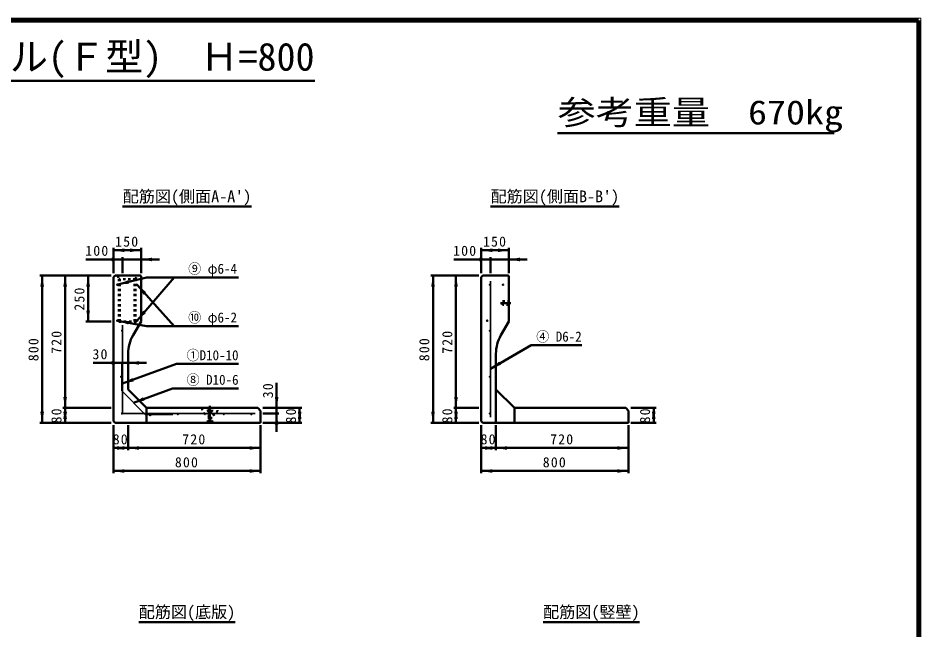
# Model space of a CAD drawing. Units: millimetres, scale not verified, with parts at other scales. Extents: x 100 to 4105, y 100 to 2870.
# Drawn here: x 2141 to 4105, y 1539 to 2870 of the extents above; entities that cross this region are included whole.
import ezdxf
from ezdxf.enums import TextEntityAlignment as Align

# ---------------------------------------------------------------- set-up
doc = ezdxf.new("R2010")
doc.units = ezdxf.units.MM
doc.header["$LTSCALE"] = 5
doc.linetypes.add('USER2', pattern=[13.4, 10, -1.2, 1, -1.2])
doc.linetypes.add('USER3', pattern=[2.2, 1, -1.2])
doc.layers.add('V-nasSTD', color=7, linetype='Continuous', lineweight=50)
doc.styles.add('ＭＳ ゴシック', font='')
doc.styles.get('ＭＳ ゴシック').set_extended_font_data('MS Gothic')

msp = doc.modelspace()

# ---------------------------------------------------------------- hatches: boundary and pattern name
at = {"layer": 'V-nasSTD'}
for points in [[(2372.875, 2364.987), (2372.875, 2360.987), (2348.875, 2364.987), (2372.875, 2368.987)], [(2384.875, 2364.987), (2384.875, 2368.987), (2408.875, 2364.987), (2384.875, 2360.987)], [(3172.875, 2364.987), (3172.875, 2360.987), (3148.875, 2364.987), (3172.875, 2368.987)], [(3184.875, 2364.987), (3184.875, 2368.987), (3208.875, 2364.987), (3184.875, 2360.987)], [(2344.875, 2344.987), (2344.875, 2348.987), (2368.875, 2344.987), (2344.875, 2340.987)], [(2432.875, 2344.987), (2432.875, 2340.987), (2408.875, 2344.987), (2432.875, 2348.987)], [(3144.875, 2344.987), (3144.875, 2348.987), (3168.875, 2344.987), (3144.875, 2340.987)], [(3232.875, 2344.987), (3232.875, 2340.987), (3208.875, 2344.987), (3232.875, 2348.987)], [(2193.875, 2285.987), (2189.875, 2285.987), (2193.875, 2309.987), (2197.875, 2285.987)], [(2243.875, 2285.987), (2239.875, 2285.987), (2243.875, 2309.987), (2247.875, 2285.987)], [(2293.875, 2285.987), (2289.875, 2285.987), (2293.875, 2309.987), (2297.875, 2285.987)], [(2381.915, 2296.129), (2382.89, 2292.249), (2358.639, 2290.28), (2380.94, 2300.008)], [(3043.875, 2285.987), (3039.875, 2285.987), (3043.875, 2309.987), (3047.875, 2285.987)], [(3093.875, 2285.987), (3089.875, 2285.987), (3093.875, 2309.987), (3097.875, 2285.987)], [(2417.118, 2271.243), (2414.143, 2268.57), (2401.077, 2289.095), (2420.094, 2273.917)], [(2293.875, 2233.987), (2297.875, 2233.987), (2293.875, 2209.987), (2289.875, 2233.987)], [(2419.742, 2228.481), (2401.058, 2212.897), (2413.678, 2233.699), (2416.71, 2231.09)], [(2382.239, 2207.32), (2381.498, 2203.39), (2358.654, 2211.765), (2382.98, 2211.251)], [(2344.875, 2120.054), (2344.875, 2124.054), (2368.875, 2120.054), (2344.875, 2116.054)], [(2404.875, 2120.054), (2404.875, 2116.054), (2380.875, 2120.054), (2404.875, 2124.054)], [(3189.659, 2119.388), (3191.659, 2115.924), (3168.875, 2107.388), (3187.659, 2122.852)], [(2391.428, 2083.41), (2392.796, 2079.651), (2368.875, 2075.201), (2390.059, 2087.169)], [(2243.875, 2045.987), (2247.875, 2045.987), (2243.875, 2021.987), (2239.875, 2045.987)], [(2414.942, 2041.711), (2416.31, 2037.952), (2392.39, 2033.502), (2413.574, 2045.469)], [(2703.875, 2045.987), (2707.875, 2045.987), (2703.875, 2021.987), (2699.875, 2045.987)], [(3093.875, 2045.987), (3097.875, 2045.987), (3093.875, 2021.987), (3089.875, 2045.987)], [(2193.875, 2013.987), (2197.875, 2013.987), (2193.875, 1989.987), (2189.875, 2013.987)], [(2243.875, 1997.987), (2239.875, 1997.987), (2243.875, 2021.987), (2247.875, 1997.987)], [(2243.875, 2013.987), (2247.875, 2013.987), (2243.875, 1989.987), (2239.875, 2013.987)], [(2703.875, 1985.987), (2699.875, 1985.987), (2703.875, 2009.987), (2707.875, 1985.987)], [(2753.875, 1997.987), (2749.875, 1997.987), (2753.875, 2021.987), (2757.875, 1997.987)], [(2753.875, 2013.987), (2757.875, 2013.987), (2753.875, 1989.987), (2749.875, 2013.987)], [(3043.875, 2013.987), (3047.875, 2013.987), (3043.875, 1989.987), (3039.875, 2013.987)], [(3093.875, 1997.987), (3089.875, 1997.987), (3093.875, 2021.987), (3097.875, 1997.987)], [(3093.875, 2013.987), (3097.875, 2013.987), (3093.875, 1989.987), (3089.875, 2013.987)], [(3523.875, 1997.987), (3519.875, 1997.987), (3523.875, 2021.987), (3527.875, 1997.987)], [(3523.875, 2013.987), (3527.875, 2013.987), (3523.875, 1989.987), (3519.875, 2013.987)], [(2372.875, 1934.987), (2372.875, 1930.987), (2348.875, 1934.987), (2372.875, 1938.987)], [(2356.875, 1934.987), (2356.875, 1938.987), (2380.875, 1934.987), (2356.875, 1930.987)], [(2404.875, 1934.987), (2404.875, 1930.987), (2380.875, 1934.987), (2404.875, 1938.987)], [(2644.875, 1934.987), (2644.875, 1938.987), (2668.875, 1934.987), (2644.875, 1930.987)], [(3172.875, 1934.987), (3172.875, 1930.987), (3148.875, 1934.987), (3172.875, 1938.987)], [(3156.875, 1934.987), (3156.875, 1938.987), (3180.875, 1934.987), (3156.875, 1930.987)], [(3204.875, 1934.987), (3204.875, 1930.987), (3180.875, 1934.987), (3204.875, 1938.987)], [(3444.875, 1934.987), (3444.875, 1938.987), (3468.875, 1934.987), (3444.875, 1930.987)], [(2372.875, 1884.987), (2372.875, 1880.987), (2348.875, 1884.987), (2372.875, 1888.987)], [(2644.875, 1884.987), (2644.875, 1888.987), (2668.875, 1884.987), (2644.875, 1880.987)], [(3172.875, 1884.987), (3172.875, 1880.987), (3148.875, 1884.987), (3172.875, 1888.987)], [(3444.875, 1884.987), (3444.875, 1888.987), (3468.875, 1884.987), (3444.875, 1880.987)]]:
    msp.add_hatch(color=256, dxfattribs=at).paths.add_polyline_path(points)

# ---------------------------------------------------------------- linework, layer by layer
at = {"layer": 'V-nasSTD', "lineweight": 100}
for p, q in [((4100, 2865), (105, 2865)), ((4100, 105), (4100, 2865))]:
    msp.add_line(p, q, dxfattribs=at)
at = {"layer": 'V-nasSTD'}
for p, q in [((1418.212, 2733.465), (2786.788, 2733.465)), ((3314.969, 2619.328), (3916.169, 2619.328)), ((2368.875, 2459.987), (2648.875, 2459.987)), ((3168.875, 2459.987), (3448.875, 2459.987)), ((2348.875, 2369.987), (2348.875, 2314.987)), ((2408.875, 2364.987), (2348.875, 2364.987)), ((2408.875, 2369.987), (2408.875, 2314.987)), ((3148.875, 2369.987), (3148.875, 2314.987)), ((3208.875, 2364.987), (3148.875, 2364.987)), ((3208.875, 2369.987), (3208.875, 2314.987)), ((2288.875, 2344.987), (2368.875, 2344.987)), ((2368.875, 2349.987), (2368.875, 2314.987)), ((2368.875, 2344.987), (2408.875, 2344.987)), ((2408.875, 2344.987), (2448.875, 2344.987)), ((3088.875, 2344.987), (3168.875, 2344.987)), ((3168.875, 2349.987), (3168.875, 2314.987)), ((3168.875, 2344.987), (3208.875, 2344.987)), ((3208.875, 2344.987), (3248.875, 2344.987)), ((2343.875, 2309.987), (2188.875, 2309.987)), ((2193.875, 2309.987), (2193.875, 1989.987)), ((2243.875, 2309.987), (2243.875, 2021.987)), ((2293.875, 2309.987), (2293.875, 2209.987)), ((2352.475, 2309.987), (2348.875, 2306.387)), ((2348.875, 2306.387), (2348.875, 1993.587)), ((2406.875, 2309.987), (2352.475, 2309.987)), ((2421.149, 2305.987), (2358.639, 2290.28)), ((2481.149, 2305.987), (2401.058, 2212.897)), ((2408.875, 2307.987), (2408.875, 2209.987)), ((2421.149, 2305.987), (2621.149, 2305.987)), ((3143.875, 2309.987), (3038.875, 2309.987)), ((3043.875, 2309.987), (3043.875, 1989.987)), ((3093.875, 2309.987), (3093.875, 2021.987)), ((3152.475, 2309.987), (3148.875, 2306.387)), ((3148.875, 2306.387), (3148.875, 1993.587)), ((3206.875, 2309.987), (3152.475, 2309.987)), ((3208.875, 2307.987), (3208.875, 2209.987)), ((2481.149, 2199.987), (2401.077, 2289.095)), ((2343.875, 2209.987), (2288.875, 2209.987)), ((2421.149, 2199.987), (2358.654, 2211.765)), ((2408.875, 2209.987), (2391.593, 2180.054)), ((2421.149, 2199.987), (2621.149, 2199.987)), ((3208.875, 2209.987), (3191.593, 2180.054)), ((3168.875, 2107.388), (3257.366, 2158.478)), ((3257.366, 2158.478), (3367.366, 2158.478)), ((2380.875, 2140.054), (2380.875, 2061.987)), ((3180.875, 2140.054), (3180.875, 1989.987)), ((2304.875, 2120.054), (2368.875, 2120.054)), ((2380.875, 2120.054), (2368.875, 2120.054)), ((2368.875, 2075.201), (2486.149, 2117.886)), ((2380.875, 2120.054), (2420.875, 2120.054)), ((2486.149, 2117.886), (2621.149, 2117.886)), ((2380.875, 2061.987), (2420.875, 2021.987)), ((2392.39, 2033.502), (2477.664, 2064.539)), ((2477.664, 2064.539), (2621.149, 2064.539)), ((2703.875, 2021.987), (2703.875, 2076.987)), ((3180.875, 2061.987), (3220.875, 2021.987)), ((2343.875, 2021.987), (2238.875, 2021.987)), ((2243.875, 2021.987), (2243.875, 1989.987)), ((2420.875, 2021.987), (2662.875, 2021.987)), ((2420.875, 1989.987), (2420.875, 2021.987)), ((2662.875, 2021.987), (2668.875, 2015.987)), ((2668.875, 1989.987), (2668.875, 2015.987)), ((2758.875, 2021.987), (2673.875, 2021.987)), ((2708.875, 2009.987), (2673.875, 2009.987)), ((2703.875, 2021.987), (2703.875, 2009.987)), ((2703.875, 2009.987), (2703.875, 1969.987)), ((2753.875, 2021.987), (2753.875, 1989.987)), ((3143.875, 2021.987), (3088.875, 2021.987)), ((3093.875, 2021.987), (3093.875, 1989.987)), ((3093.875, 2021.987), (3093.875, 1989.987)), ((3220.875, 2021.987), (3462.875, 2021.987)), ((3220.875, 1989.987), (3220.875, 2021.987)), ((3462.875, 2021.987), (3468.875, 2015.987)), ((3468.875, 1989.987), (3468.875, 2015.987)), ((3528.875, 2021.987), (3473.875, 2021.987)), ((3523.875, 2021.987), (3523.875, 1989.987)), ((2343.875, 1989.987), (2188.875, 1989.987)), ((2348.875, 1993.587), (2352.475, 1989.987)), ((2348.875, 1879.987), (2348.875, 1984.987)), ((2352.475, 1989.987), (2668.875, 1989.987)), ((2380.875, 1929.987), (2380.875, 1984.987)), ((2668.875, 1879.987), (2668.875, 1984.987)), ((2758.875, 1989.987), (2673.875, 1989.987)), ((3143.875, 1989.987), (3038.875, 1989.987)), ((3148.875, 1993.587), (3152.475, 1989.987)), ((3148.875, 1879.987), (3148.875, 1984.987)), ((3152.475, 1989.987), (3468.875, 1989.987)), ((3180.875, 1929.987), (3180.875, 1984.987)), ((3468.875, 1879.987), (3468.875, 1984.987)), ((3528.875, 1989.987), (3473.875, 1989.987)), ((2380.875, 1934.987), (2348.875, 1934.987)), ((2380.875, 1934.987), (2348.875, 1934.987)), ((2668.875, 1934.987), (2380.875, 1934.987)), ((3180.875, 1934.987), (3148.875, 1934.987)), ((3180.875, 1934.987), (3148.875, 1934.987)), ((3468.875, 1934.987), (3180.875, 1934.987)), ((2668.875, 1884.987), (2348.875, 1884.987)), ((3468.875, 1884.987), (3148.875, 1884.987)), ((2403.875, 1556.187), (2613.875, 1556.187)), ((3283.275, 1556.187), (3493.275, 1556.187))]:
    msp.add_line(p, q, dxfattribs=at)
at = {"layer": 'V-nasSTD', "linetype": 'USER3'}
for p, q in [((2357.875, 2309.987), (2360.875, 2301.987)), ((2360.875, 2209.987), (2360.875, 2301.987)), ((2396.875, 2301.987), (2360.875, 2301.987)), ((2362.875, 2209.987), (2362.875, 2301.987)), ((2394.875, 2209.987), (2394.875, 2301.987)), ((2396.875, 2301.987), (2399.875, 2309.987)), ((2396.875, 2209.987), (2396.875, 2301.987)), ((3208.875, 2234.987), (3208.875, 2264.987)), ((3194.875, 2245.987), (3194.875, 2253.987)), ((3194.875, 2253.987), (3208.875, 2253.987)), ((3208.875, 2245.987), (3194.875, 2245.987)), ((2398.875, 2209.987), (2358.875, 2209.987)), ((2358.875, 2209.187), (2358.875, 2209.987)), ((2398.875, 2209.187), (2358.875, 2209.187)), ((2398.875, 2209.187), (2398.875, 2209.987)), ((2553.875, 2017.987), (2563.875, 2017.987)), ((2553.875, 2017.987), (2553.875, 2015.187)), ((2553.875, 2015.187), (2556.075, 2013.987)), ((2553.875, 2015.187), (2563.875, 2015.187)), ((2556.075, 2013.987), (2556.075, 1993.987)), ((2556.075, 2013.987), (2561.675, 2013.987)), ((2561.675, 2013.987), (2563.875, 2015.187)), ((2561.675, 2013.987), (2561.675, 1993.987)), ((2563.875, 2017.987), (2563.875, 2015.187)), ((2551.875, 1991.987), (2556.075, 1993.987)), ((2551.875, 1991.987), (2551.875, 1990.787)), ((2551.875, 1991.987), (2565.875, 1991.987)), ((2551.875, 1990.787), (2565.875, 1990.787)), ((2556.075, 1993.987), (2561.675, 1993.987)), ((2561.675, 1993.987), (2565.875, 1991.987)), ((2565.875, 1991.987), (2565.875, 1990.787))]:
    msp.add_line(p, q, dxfattribs=at)
at = {"layer": 'V-nasSTD', "lineweight": 35}
for p, q in [((3168.875, 2297.987), (3168.875, 2001.987)), ((2368.875, 2201.987), (2368.875, 2009.987)), ((2366.875, 2119.017), (2366.875, 2059.017)), ((2366.875, 2059.017), (2417.904, 2007.987)), ((2368.875, 2009.987), (2656.875, 2009.987)), ((2417.904, 2007.987), (2477.904, 2007.987))]:
    msp.add_line(p, q, dxfattribs=at)
at = {"layer": 'V-nasSTD', "linetype": 'USER2'}
for p, q in [((3190.875, 2249.987), (3212.875, 2249.987)), ((2558.875, 2026.987), (2558.875, 1996.987))]:
    msp.add_line(p, q, dxfattribs=at)
at = {"layer": 'V-nasSTD', "lineweight": 13}
msp.add_lwpolyline([(100, 100), (100, 2870), (4105, 2870), (4105, 100)], close=True, dxfattribs=at)
at = {"layer": 'V-nasSTD', "lineweight": 35}
for centre in [(2357.475, 2289.987), (2400.275, 2289.987), (3167.675, 2289.987), (3196.075, 2289.987), (2357.475, 2211.987), (2400.275, 2211.987), (3161.675, 2211.987), (2367.675, 2189.987), (3167.675, 2189.987), (2365.675, 2089.987), (3167.675, 2089.987), (2367.675, 2009.987), (2428.875, 2006.787), (2488.875, 2008.787), (2588.875, 2008.787), (2648.875, 2008.787), (3167.675, 2009.987)]:
    msp.add_circle(centre, 1.2, dxfattribs=at)
at = {"layer": 'V-nasSTD'}
for centre, radius, start, end in [((2406.875, 2307.987), 2, 0, 90), ((3206.875, 2307.987), 2, 0, 90), ((2460.875, 2140.054), 80, 150, 180), ((3260.875, 2140.054), 80, 150, 180)]:
    msp.add_arc(centre, radius, start, end, dxfattribs=at)
at = {"layer": 'V-nasSTD', "linetype": 'USER3'}
msp.add_arc((2558.875, 2021.987), 17.2, 180, 0, dxfattribs=at)

# ---------------------------------------------------------------- texts
at = {"layer": 'V-nasSTD', "style": 'ＭＳ ゴシック'}
for s, height, p in [('1ｓｔタッチウォール(Ｆ型)  Ｈ=800', 60.81, (2102.5, 2816.409)), ("配筋図(側面A-A')", 25.66, (2508.875, 2494.987)), ("配筋図(側面B-B')", 25.66, (3308.875, 2494.987)), ('配筋図(底版)', 25.66, (2508.875, 1591.187)), ('配筋図(竪壁)', 25.66, (3388.275, 1591.187))]:
    msp.add_text(s, height=height, dxfattribs=at).set_placement(p, align=Align.TOP_CENTER)
at = {"layer": 'V-nasSTD', "style": 'ＭＳ ゴシック', "width": 1.15}
msp.add_text('参考重量\u3000670kg', height=52.79, dxfattribs=at).set_placement((3314.969, 2691.328), align=Align.TOP_LEFT)
at = {"layer": 'V-nasSTD', "style": 'ＭＳ ゴシック', "width": 0.95}
for s, p in [('⑨ φ6-4', (2564.514, 2335.795)), ('⑩ φ6-2', (2564.514, 2229.795)), ('④ D6-2', (3317.81, 2188.286)), ('①D10-10', (2564.514, 2147.694)), ('⑧ D10-6', (2564.514, 2094.347))]:
    msp.add_text(s, height=21.85, dxfattribs=at).set_placement(p, align=Align.TOP_CENTER)
at = {"layer": 'V-nasSTD', "char_height": 21.99, "attachment_point": 2, "style": 'ＭＳ ゴシック'}
for s, insert in [('\\T1.17;150', (2378.875, 2394.987)), ('\\T1.17;150', (3178.875, 2394.987)), ('\\T1.17;100', (2313.875, 2374.987)), ('\\T1.17;100', (3113.875, 2374.987)), ('\\T1.17;30', (2320.874, 2150.054)), ('\\T1.17;80', (2364.874, 1964.987)), ('\\T1.17;720', (2524.875, 1964.987)), ('\\T1.17;80', (3164.874, 1964.987)), ('\\T1.17;720', (3324.875, 1964.987)), ('\\T1.17;800', (2508.875, 1914.987)), ('\\T1.17;800', (3308.875, 1914.987))]:
    msp.add_mtext(s, dxfattribs=dict(at, insert=insert))
at = {"layer": 'V-nasSTD', "char_height": 21.99, "attachment_point": 2, "rotation": 90, "style": 'ＭＳ ゴシック'}
for s, insert in [('\\T1.17;250', (2263.875, 2259.987)), ('\\T1.17;720', (2213.875, 2165.987)), ('\\T1.17;720', (3063.875, 2165.987)), ('\\T1.17;800', (2163.875, 2149.987)), ('\\T1.17;800', (3013.875, 2149.987)), ('\\T1.17;30', (2673.875, 2060.737)), ('\\T1.17;80', (2213.875, 2005.987)), ('\\T1.17;80', (2723.875, 2005.987)), ('\\T1.17;80', (3063.875, 2005.987)), ('\\T1.17;80', (3493.875, 2005.987))]:
    msp.add_mtext(s, dxfattribs=dict(at, insert=insert))

doc.saveas('drawing.dxf')
